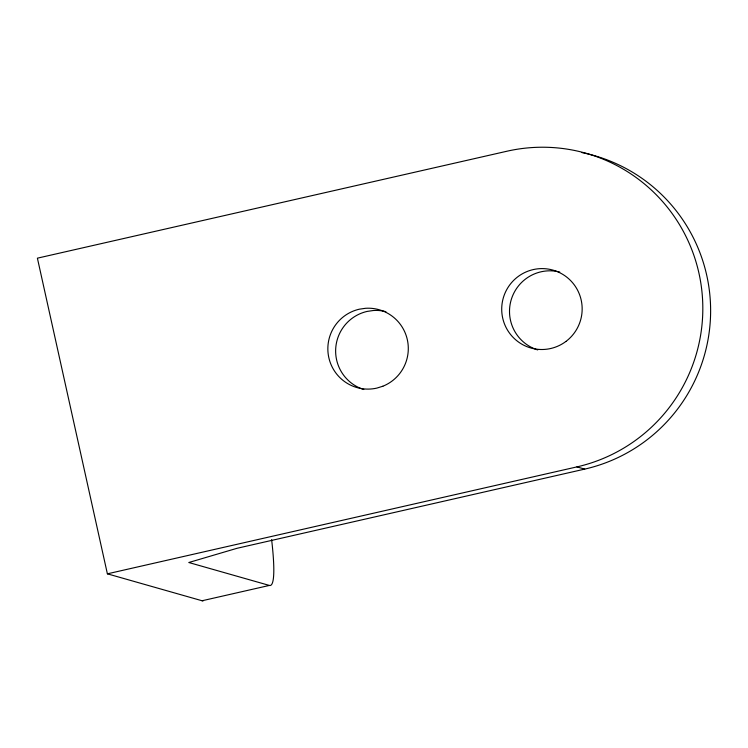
<?xml version="1.0" encoding="UTF-8"?>
<svg xmlns="http://www.w3.org/2000/svg" width="748" height="748" viewBox="0 0 748 748"><rect width="100%" height="100%" fill="white"/><g stroke="black" fill="none" stroke-linecap="round" stroke-linejoin="round"><path stroke-width="1.12" d="M576.923 466.892A161.914 160.801 -74.1 0 0 698.969 273.291A161.914 160.801 -74.1 0 0 506.948 151.227L37.4 258.172L107.385 573.828L576.923 466.892L584.721 469.108A161.914 160.801 -74.1 0 0 710.619 309.298A161.914 160.801 -74.1 0 0 582.019 152.62M584.721 469.108L236.994 548.303L188.795 562.515L269.374 585.432A161.914 16.615 77.2 0 0 271.627 539.635M107.385 573.828L202.072 600.756L269.374 585.432M363.818 389.521A40.476 40.205 -74.1 0 1 367.118 311.42L373.374 310.504A40.476 40.205 -74.1 0 1 385.903 311.654M537.681 349.914A40.476 40.205 -74.1 0 1 511.052 300.303A40.476 40.205 -74.1 0 1 559.766 272.057M203.391 600.681A161.914 16.615 77.2 0 1 202.072 600.756M382.854 386.23L376.814 388.109A40.476 40.205 -74.1 0 1 328.811 357.6A40.476 40.205 -74.1 0 1 359.321 309.195L365.576 308.288A40.476 40.205 -74.1 0 1 382.854 386.23M565.89 341.471A40.476 40.205 -74.1 0 0 557.933 271.879A40.476 40.205 -74.1 0 0 501.973 313.823A40.476 40.205 -74.1 0 0 565.89 341.471"/></g></svg>
